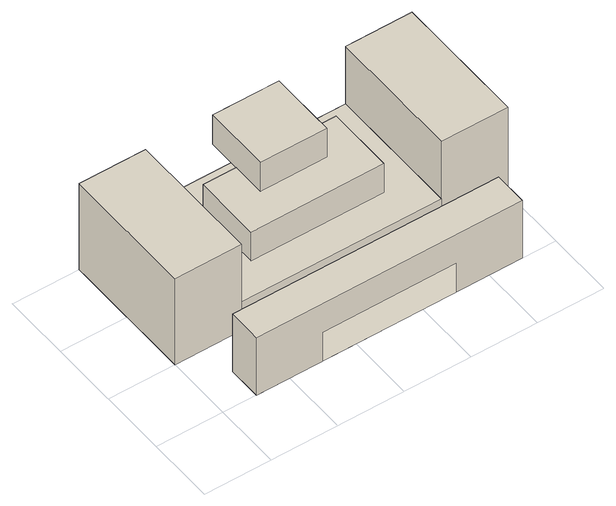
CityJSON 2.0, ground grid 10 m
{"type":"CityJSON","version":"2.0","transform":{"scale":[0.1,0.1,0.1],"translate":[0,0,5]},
"CityObjects":{
"building1":{"type":"Building","attributes":{"name":"Side Building 1"},"geometry":[{"type":"Solid","lod":"2","boundaries":[[[[0,1,2,3]],[[4,5,6,7]],[[0,4,7,3]],[[1,5,4,0]],[[2,6,5,1]],[[3,7,6,2]]]]}]},
"building2":{"type":"Building","attributes":{"name":"Entrance Arch Portal"},"geometry":[{"type":"MultiSurface","lod":"2","boundaries":[[[8,9,10,11]],[[12,13,14,15]],[[8,12,15,11],[16,17,18,19]],[[9,13,14,10],[20,21,22,23]],[[10,14,15,11]],[[9,13,12,8]]]}]},
"building3":{"type":"Building","attributes":{"name":"Lower Level"},"geometry":[{"type":"Solid","lod":"2","boundaries":[[[[24,25,1,0]],[[26,27,28,29]],[[24,26,29,0]],[[25,27,26,24]],[[1,28,27,25]],[[0,29,28,1]]]]}]},
"building4":{"type":"Building","attributes":{"name":"Middle Level"},"geometry":[{"type":"Solid","lod":"2","boundaries":[[[[30,31,32,33]],[[34,35,36,37]],[[30,34,37,33]],[[31,35,34,30]],[[32,36,35,31]],[[33,37,36,32]]]]}]},
"building5":{"type":"Building","attributes":{"name":"Upper Level"},"geometry":[{"type":"MultiSurface","lod":"2","boundaries":[[[38,39,40,41]],[[39,42,43,40]],[[44,42,39,38]],[[45,43,42,44]],[[41,40,43,45]]]}]},
"building6":{"type":"Building","attributes":{"name":"Side Building 2"},"geometry":[{"type":"Solid","lod":"2","boundaries":[[[[46,47,25,24]],[[48,49,50,51]],[[46,48,51,24]],[[47,49,48,46]],[[25,50,49,47]],[[24,51,50,25]]]]}]},
"road1":{"type":"Road","attributes":{"name":"Access Road","class":"access"},"geometry":[{"type":"MultiSurface","lod":"2","boundaries":[[[8,9,10,11]]]}]}
},
"vertices":[
[100,100,0],[100,300,0],[0,300,0],[0,100,0],[100,100,150],[100,300,150],[0,300,150],[0,100,150],
[450,0,0],[450,50,0],[50,50,0],[50,0,0],[450,0,100],[450,50,100],[50,50,100],[50,0,100],[350,0,0],[350,0,50],[150,0,50],[150,0,0],[350,50,0],[350,50,50],[150,50,50],[150,50,0],
[400,100,0],[400,300,0],[400,100,50],[400,300,50],[100,300,50],[100,100,50],
[350,150,50],[350,250,50],[150,250,50],[150,150,50],[350,150,100],[350,250,100],[150,250,100],[150,150,100],
[300,200,100],[300,200,150],[200,200,150],[200,200,100],[300,300,150],[200,300,150],[300,300,100],[200,300,100],
[500,100,0],[500,300,0],[500,100,150],[500,300,150],[400,300,150],[400,100,150]
]}
